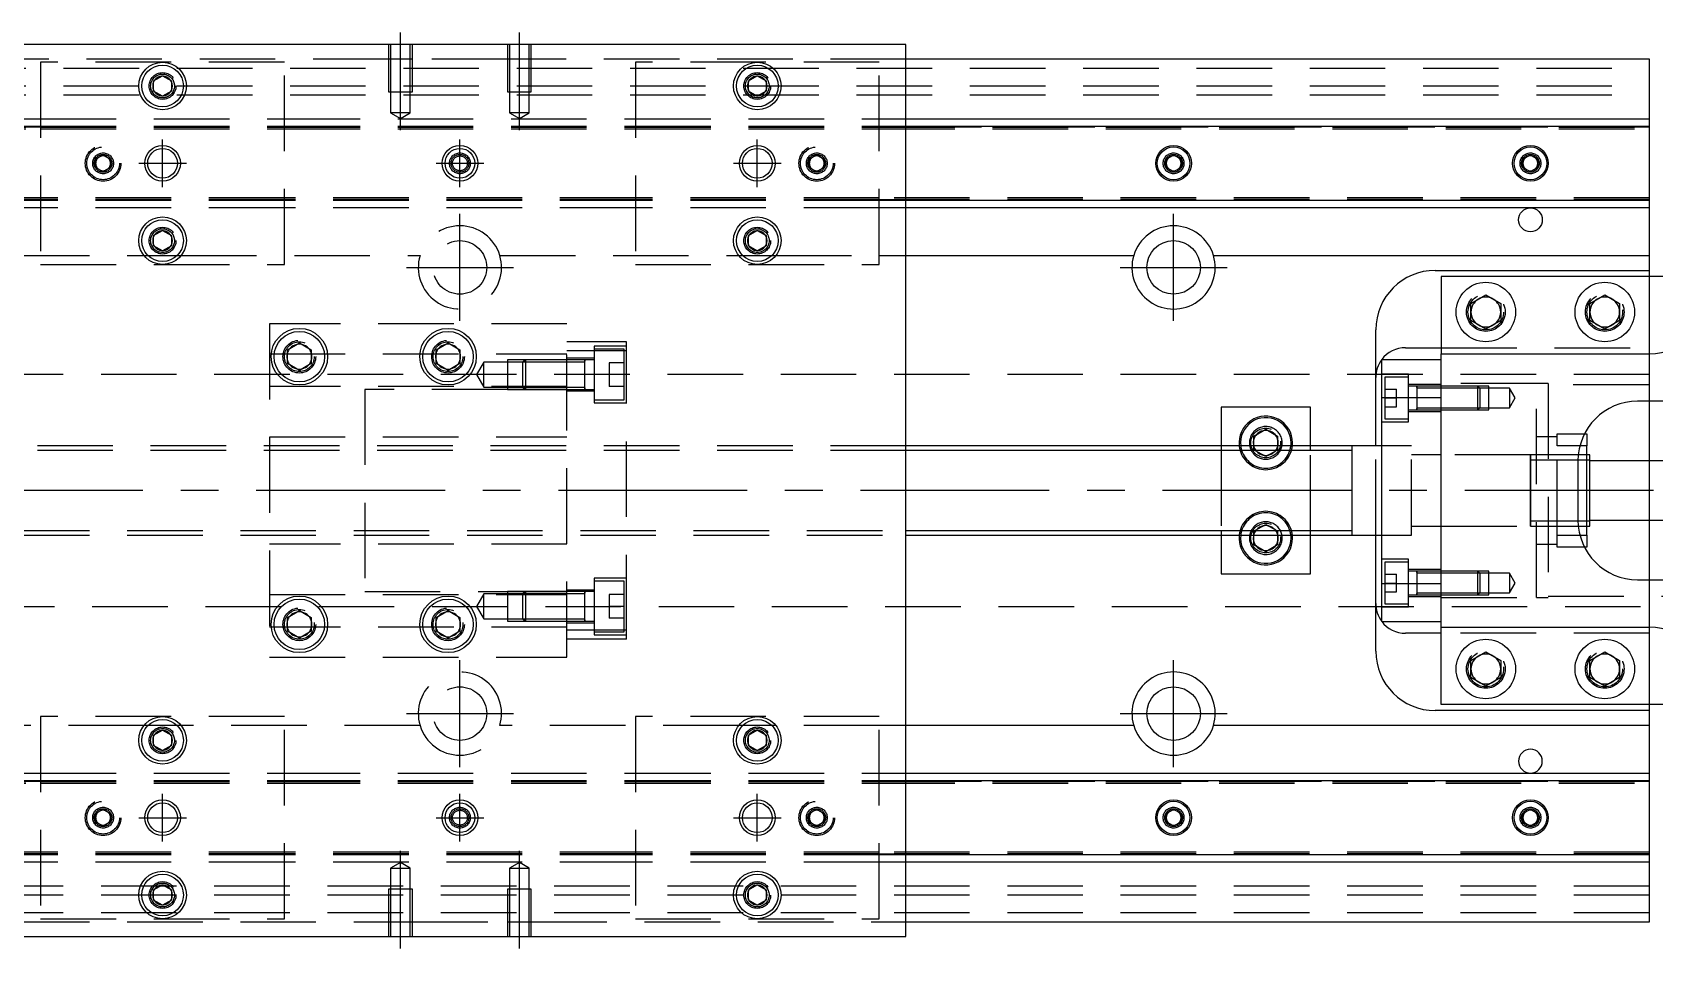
# Model space of a CAD drawing. Extents: x -10 to 608, y -265 to 77.
# Drawn here: x 128.1 to 400.9, y -77 to 77 of the extents above; entities that cross this region are included whole.
import ezdxf

# ---------------------------------------------------------------- set-up
doc = ezdxf.new("R2010")
doc.units = 0
doc.linetypes.add('CENTER', pattern=[50.8, 31.75, -6.35, 6.35, -6.35])
doc.linetypes.add('DASHED', pattern=[19.05, 12.7, -6.35])
doc.layers.get('0').update_dxf_attribs({"linetype": 'CONTINUOUS'})
doc.layers.add('CENTER', color=1, linetype='CENTER')

msp = doc.modelspace()

# ---------------------------------------------------------------- linework, layer by layer
at = {"color": 7, "linetype": 'CONTINUOUS'}
for p, q in [((275, 75), (125, 75)), ((275, -75), (275, 75)), ((400, 72.5), (275, 72.5)), ((400, 62.5), (400, 72.5)), ((148.5, 68.866026), (150, 69.73205)), ((148.5, 67.133974), (148.5, 68.866026)), ((150, 69.73205), (151.5, 68.866026)), ((151.5, 68.866026), (151.5, 67.133974)), ((248.5, 68.866026), (250, 69.73205)), ((248.5, 67.133974), (248.5, 68.866026)), ((250, 69.73205), (251.5, 68.866026)), ((251.5, 68.866026), (251.5, 67.133974)), ((150, 66.26795), (148.5, 67.133974)), ((151.5, 67.133974), (150, 66.26795)), ((250, 66.26795), (248.5, 67.133974)), ((251.5, 67.133974), (250, 66.26795)), ((275, 62.5), (400, 62.5)), ((275, 61.247728), (400, 61.247728)), ((400, 61.247728), (400, 62.5)), ((400, 48.752272), (400, 61.247728)), ((318.75, 55.721688), (320, 56.443376)), ((318.75, 54.278312), (318.75, 55.721688)), ((320, 56.443376), (321.25, 55.721688)), ((321.25, 55.721688), (321.25, 54.278312)), ((378.75, 55.721688), (380, 56.443376)), ((378.75, 54.278312), (378.75, 55.721688)), ((380, 56.443376), (381.25, 55.721688)), ((381.25, 55.721688), (381.25, 54.278312)), ((320, 53.556624), (318.75, 54.278312)), ((321.25, 54.278312), (320, 53.556624)), ((380, 53.556624), (378.75, 54.278312)), ((381.25, 54.278312), (380, 53.556624)), ((400, 48.752272), (275, 48.752272)), ((400, 47.5), (275, 47.5)), ((400, 47.5), (400, 48.752272)), ((400, 39.5), (400, 47.5)), ((148.5, 42.866026), (150, 43.73205)), ((150, 43.73205), (151.5, 42.866026)), ((248.5, 42.866026), (250, 43.73205)), ((250, 43.73205), (251.5, 42.866026)), ((148.5, 41.133974), (148.5, 42.866026)), ((150, 40.26795), (148.5, 41.133974)), ((151.5, 41.133974), (150, 40.26795)), ((151.5, 42.866026), (151.5, 41.133974)), ((248.5, 41.133974), (248.5, 42.866026)), ((250, 40.26795), (248.5, 41.133974)), ((251.5, 41.133974), (250, 40.26795)), ((251.5, 42.866026), (251.5, 41.133974)), ((275, 39.5), (313.291796, 39.5)), ((326.708204, 39.5), (400, 39.5)), ((400, 37), (400, 39.5)), ((364, 37), (400, 37)), ((365, 36), (365, 23)), ((410, 36), (365, 36)), ((400, 36), (400, 37)), ((370, 31.443376), (372.5, 32.886752)), ((372.5, 32.886752), (375, 31.443376)), ((390, 31.443376), (392.5, 32.886752)), ((392.5, 32.886752), (395, 31.443376)), ((370, 28.556624), (370, 31.443376)), ((375, 31.443376), (375, 28.556624)), ((390, 28.556624), (390, 31.443376)), ((395, 31.443376), (395, 28.556624)), ((372.5, 27.113248), (370, 28.556624)), ((375, 28.556624), (372.5, 27.113248)), ((392.5, 27.113248), (390, 28.556624)), ((395, 28.556624), (392.5, 27.113248)), ((171, 23.6547), (173, 24.809402)), ((173, 24.809402), (175, 23.6547)), ((196, 23.6547), (198, 24.809402)), ((198, 24.809402), (200, 23.6547)), ((354, 7.5), (354, 27)), ((171, 21.3453), (171, 23.6547)), ((175, 23.6547), (175, 21.3453)), ((196, 21.3453), (196, 23.6547)), ((200, 23.6547), (200, 21.3453)), ((355, 22), (365, 22)), ((355, 15.652476), (355, 22)), ((359, 24), (365, 24)), ((365, 15.652476), (365, 23)), ((365, 23), (400, 23)), ((173, 20.190598), (171, 21.3453)), ((175, 21.3453), (173, 20.190598)), ((198, 20.190598), (196, 21.3453)), ((200, 21.3453), (198, 20.190598)), ((218, 21.585572), (210.6, 21.585572)), ((210.6, 17.385572), (218, 17.385572)), ((343, 14), (328, 14)), ((328, 14), (328, 7.5)), ((343, 7.5), (343, 14)), ((355, 15.652476), (365, 15.652476)), ((355, -15.652476), (355, 15.652476)), ((365, -15.652476), (365, 15.652476)), ((365, -15.652476), (365, 15.652476)), ((423, 15), (398, 15)), ((400, 5), (400, 15)), ((333.5, 9.1547), (335.5, 10.309402)), ((333.5, 7.5), (333.5, 9.1547)), ((335.5, 10.309402), (337.5, 9.1547)), ((337.5, 9.1547), (337.5, 7.5)), ((389.069714, 9.5), (389.5, 9.5)), ((389.5, 9.5), (389.5, 7.5)), ((350, 7.5), (275, 7.5)), ((350, 7.5), (349.995, 7.5)), ((350, -7.500006), (350, 7.500006)), ((355, 7.5), (350, 7.5)), ((350.005, 7.5), (350, 7.5)), ((350, -6.951128), (350, 6.951128)), ((389.5, 7.5), (388.317542, 7.5)), ((389.5, -7.5), (389.5, 7.5)), ((390, 6), (389.5, 6)), ((390, -6), (390, 6)), ((388, 5), (388, -5)), ((389.5, 5.125), (388.000782, 5.125)), ((390, 5.125), (389.5, 5.125)), ((405, 5), (390, 5)), ((388.000782, -5.125), (389.5, -5.125)), ((389.5, -5.125), (390, -5.125)), ((390, -5), (405, -5)), ((400, -15), (400, -5)), ((275, -7.5), (350, -7.5)), ((328, -7.5), (328, -14)), ((333.5, -9.1547), (333.5, -7.5)), ((337.5, -7.5), (337.5, -9.1547)), ((343, -14), (343, -7.5)), ((349.995, -7.5), (350, -7.5)), ((350, -7.5), (355, -7.5)), ((350, -7.5), (350.005, -7.5)), ((354, -27), (354, -7.5)), ((388.317542, -7.5), (389.5, -7.5)), ((389.5, -6), (390, -6)), ((389.5, -7.5), (389.5, -9.5)), ((335.5, -10.309402), (333.5, -9.1547)), ((337.5, -9.1547), (335.5, -10.309402)), ((389.5, -9.5), (389.069714, -9.5)), ((328, -14), (343, -14)), ((355, -15.652476), (365, -15.652476)), ((355, -22), (355, -15.652476)), ((365, -23), (365, -15.652476)), ((398, -15), (423, -15)), ((218, -17.385572), (210.6, -17.385572)), ((171, -21.3453), (173, -20.190598)), ((171, -23.6547), (171, -21.3453)), ((173, -20.190598), (175, -21.3453)), ((175, -21.3453), (175, -23.6547)), ((196, -21.3453), (198, -20.190598)), ((196, -23.6547), (196, -21.3453)), ((198, -20.190598), (200, -21.3453)), ((200, -21.3453), (200, -23.6547)), ((210.6, -21.585572), (218, -21.585572)), ((173, -24.809402), (171, -23.6547)), ((175, -23.6547), (173, -24.809402)), ((198, -24.809402), (196, -23.6547)), ((200, -23.6547), (198, -24.809402)), ((355, -22), (365, -22)), ((365, -24), (359, -24)), ((365, -23), (400, -23)), ((365, -36), (365, -23)), ((370, -28.556624), (372.5, -27.113248)), ((372.5, -27.113248), (375, -28.556624)), ((390, -28.556624), (392.5, -27.113248)), ((392.5, -27.113248), (395, -28.556624)), ((370, -31.443376), (370, -28.556624)), ((375, -28.556624), (375, -31.443376)), ((390, -31.443376), (390, -28.556624)), ((395, -28.556624), (395, -31.443376)), ((372.5, -32.886752), (370, -31.443376)), ((375, -31.443376), (372.5, -32.886752)), ((392.5, -32.886752), (390, -31.443376)), ((395, -31.443376), (392.5, -32.886752)), ((400, -37), (364, -37)), ((410, -36), (365, -36)), ((400, -37), (400, -36)), ((400, -39.5), (400, -37)), ((148.5, -41.133974), (150, -40.26795)), ((150, -40.26795), (151.5, -41.133974)), ((248.5, -41.133974), (250, -40.26795)), ((250, -40.26795), (251.5, -41.133974)), ((313.291796, -39.5), (275, -39.5)), ((400, -39.5), (326.708204, -39.5)), ((400, -47.5), (400, -39.5)), ((148.5, -42.866026), (148.5, -41.133974)), ((150, -43.73205), (148.5, -42.866026)), ((151.5, -42.866026), (150, -43.73205)), ((151.5, -41.133974), (151.5, -42.866026)), ((248.5, -42.866026), (248.5, -41.133974)), ((250, -43.73205), (248.5, -42.866026)), ((251.5, -42.866026), (250, -43.73205)), ((251.5, -41.133974), (251.5, -42.866026)), ((275, -47.5), (400, -47.5)), ((275, -48.752272), (400, -48.752272)), ((400, -48.752272), (400, -47.5)), ((400, -61.247728), (400, -48.752272)), ((318.75, -54.278312), (320, -53.556624)), ((318.75, -55.721688), (318.75, -54.278312)), ((320, -53.556624), (321.25, -54.278312)), ((321.25, -54.278312), (321.25, -55.721688)), ((378.75, -54.278312), (380, -53.556624)), ((378.75, -55.721688), (378.75, -54.278312)), ((380, -53.556624), (381.25, -54.278312)), ((381.25, -54.278312), (381.25, -55.721688)), ((320, -56.443376), (318.75, -55.721688)), ((321.25, -55.721688), (320, -56.443376)), ((380, -56.443376), (378.75, -55.721688)), ((381.25, -55.721688), (380, -56.443376)), ((400, -61.247728), (275, -61.247728)), ((400, -62.5), (275, -62.5)), ((400, -62.5), (400, -61.247728)), ((400, -72.5), (400, -62.5)), ((148.5, -67.133974), (150, -66.26795)), ((148.5, -68.866026), (148.5, -67.133974)), ((150, -66.26795), (151.5, -67.133974)), ((151.5, -67.133974), (151.5, -68.866026)), ((248.5, -67.133974), (250, -66.26795)), ((248.5, -68.866026), (248.5, -67.133974)), ((250, -66.26795), (251.5, -67.133974)), ((251.5, -67.133974), (251.5, -68.866026)), ((150, -69.73205), (148.5, -68.866026)), ((151.5, -68.866026), (150, -69.73205)), ((250, -69.73205), (248.5, -68.866026)), ((251.5, -68.866026), (250, -69.73205)), ((275, -72.5), (400, -72.5)), ((125, -75), (275, -75))]:
    msp.add_line(p, q, dxfattribs=at)
at = {"color": 3, "linetype": 'DASHED'}
for p, q in [((188.000006, 75), (188.000006, 67)), ((188.35, 75), (188.35, 67)), ((191.65, 67), (191.65, 75)), ((191.999994, 67), (191.999994, 75)), ((208.000006, 75), (208.000006, 67)), ((208.35, 75), (208.35, 67)), ((211.65, 67), (211.65, 75)), ((211.999994, 67), (211.999994, 75)), ((0, 71), (400, 71)), ((188.000006, 72.5), (125, 72.5)), ((170.5, 72), (129.5, 72)), ((129.5, 72), (129.5, 38)), ((170.5, 38), (170.5, 72)), ((191.999994, 72.5), (188.000006, 72.5)), ((208.000006, 72.5), (191.999994, 72.5)), ((211.999994, 72.5), (208.000006, 72.5)), ((275, 72.5), (211.999994, 72.5)), ((270.5, 72), (229.5, 72)), ((229.5, 72), (229.5, 38)), ((270.5, 38), (270.5, 72)), ((151.973226, 68.326156), (152, 68)), ((248, 68), (248.023172, 68.30356)), ((0, 68), (400, 68)), ((0, 66.5), (400, 66.5)), ((188.000006, 67), (191.999994, 67)), ((188.35, 67), (188.35, 63.5)), ((191.65, 63.5), (191.65, 67)), ((208.000006, 67), (211.999994, 67)), ((208.35, 67), (208.35, 63.5)), ((211.65, 63.5), (211.65, 67)), ((191.65, 63.5), (188.35, 63.5)), ((188.35, 63.5), (190, 62.547372)), ((190, 62.547372), (191.65, 63.5)), ((211.65, 63.5), (208.35, 63.5)), ((208.35, 63.5), (210, 62.547372)), ((210, 62.547372), (211.65, 63.5)), ((0, 61.1), (129.5, 61.1)), ((0, 60.8), (129.5, 60.8)), ((125, 62.5), (129.5, 62.5)), ((125, 61.247728), (129.5, 61.247728)), ((125, 61.1147), (129.5, 61.1147)), ((129.5, 62.5), (170.5, 62.5)), ((129.5, 61.247728), (170.5, 61.247728)), ((129.5, 61.1147), (170.5, 61.1147)), ((129.5, 61.1), (170.5, 61.1)), ((129.5, 60.8), (170.5, 60.8)), ((170.5, 62.5), (229.5, 62.5)), ((170.5, 61.247728), (229.5, 61.247728)), ((170.5, 61.1147), (229.5, 61.1147)), ((170.5, 61.1), (229.5, 61.1)), ((170.5, 60.8), (229.5, 60.8)), ((229.5, 62.5), (270.5, 62.5)), ((229.5, 61.247728), (270.5, 61.247728)), ((229.5, 61.1147), (270.5, 61.1147)), ((229.5, 61.1), (270.5, 61.1)), ((229.5, 60.8), (270.5, 60.8)), ((270.5, 62.5), (275, 62.5)), ((270.5, 61.247728), (275, 61.247728)), ((270.5, 61.1147), (275, 61.1147)), ((270.5, 61.1), (400, 61.1)), ((270.5, 60.8), (400, 60.8)), ((275, 61.1147), (400, 61.1147)), ((138.5, 55), (138.52041, 55.24661)), ((138.75, 55.721688), (140, 56.443376)), ((138.75, 54.278312), (138.75, 55.721688)), ((140, 56.443376), (141.25, 55.721688)), ((141.25, 55.721688), (141.25, 54.278312)), ((258.5, 55), (258.52041, 55.24661)), ((258.75, 55.721688), (260, 56.443376)), ((258.75, 54.278312), (258.75, 55.721688)), ((260, 56.443376), (261.25, 55.721688)), ((261.25, 55.721688), (261.25, 54.278312)), ((318.5, 55), (318.52041, 55.24661)), ((381.477374, 55.25955), (381.5, 55)), ((140, 53.556624), (138.75, 54.278312)), ((141.25, 54.278312), (140, 53.556624)), ((260, 53.556624), (258.75, 54.278312)), ((261.25, 54.278312), (260, 53.556624)), ((129.5, 49.2), (0, 49.2)), ((170.5, 49.2), (129.5, 49.2)), ((229.5, 49.2), (170.5, 49.2)), ((270.5, 49.2), (229.5, 49.2)), ((400, 49.2), (270.5, 49.2)), ((129.5, 48.9), (0, 48.9)), ((129.5, 48.8853), (125, 48.8853)), ((129.5, 48.752272), (125, 48.752272)), ((129.5, 47.5), (125, 47.5)), ((170.5, 48.9), (129.5, 48.9)), ((170.5, 48.8853), (129.5, 48.8853)), ((170.5, 48.752272), (129.5, 48.752272)), ((170.5, 47.5), (129.5, 47.5)), ((229.5, 48.9), (170.5, 48.9)), ((229.5, 48.8853), (170.5, 48.8853)), ((229.5, 48.752272), (170.5, 48.752272)), ((229.5, 47.5), (170.5, 47.5)), ((270.5, 48.9), (229.5, 48.9)), ((270.5, 48.8853), (229.5, 48.8853)), ((270.5, 48.752272), (229.5, 48.752272)), ((270.5, 47.5), (229.5, 47.5)), ((400, 48.9), (270.5, 48.9)), ((275, 48.8853), (270.5, 48.8853)), ((275, 48.752272), (270.5, 48.752272)), ((275, 47.5), (270.5, 47.5)), ((400, 48.8853), (275, 48.8853)), ((151.973226, 42.326156), (152, 42)), ((251.973226, 42.326156), (252, 42)), ((125, 39.5), (146.877502, 39.5)), ((146.877502, 39.5), (147.55051, 39.5)), ((147.55051, 39.5), (152.44949, 39.5)), ((152.44949, 39.5), (153.122498, 39.5)), ((153.122498, 39.5), (193.291796, 39.5)), ((206.708204, 39.5), (246.877502, 39.5)), ((246.877502, 39.5), (247.55051, 39.5)), ((247.55051, 39.5), (252.44949, 39.5)), ((252.44949, 39.5), (253.122498, 39.5)), ((253.122498, 39.5), (270.5, 39.5)), ((270.5, 39.5), (275, 39.5)), ((129.5, 38), (170.5, 38)), ((229.5, 38), (270.5, 38)), ((400, 24), (400, 36)), ((369.5, 30), (369.520026, 30.346056)), ((395.477798, 30.364306), (395.5, 30)), ((168, 28), (168, -28)), ((218, 28), (168, 28)), ((218, -28), (218, 28)), ((228, 25), (218, 25)), ((228, 23.49468), (228, 25)), ((168, 23), (218, 23)), ((170.5, 22.5), (170.512884, 22.753488)), ((195.5, 22.5), (195.52689, 22.865682)), ((208, 21.985566), (208, 16.985576)), ((211, 21.985566), (208, 21.985566)), ((211, 21.985572), (210.6, 21.585572)), ((211, 21.985572), (211, 16.985572)), ((218, 21.985566), (211, 21.985566)), ((228, 23.49468), (218, 23.49468)), ((222.6, 22.235572), (218, 22.235572)), ((221.005, 21.985572), (218, 21.98557)), ((222.6, 21.985572), (220.995, 21.985572)), ((221, 16.985566), (221, 21.985576)), ((221, 21.585572), (221, 21.985576)), ((221, 21.728174), (221, 21.985572)), ((221, 21.985572), (221, 21.728122)), ((222.6, 24.235572), (222.6, 14.735572)), ((228, 24.235572), (222.6, 24.235572)), ((227.6, 23.735572), (222.6, 23.735572)), ((227.6, 15.235572), (227.6, 23.735572)), ((228, -23.49468), (228, 23.49468)), ((365, 24), (400, 24)), ((365, 15.652476), (365, 22)), ((400, 23), (400, 24)), ((400, 15), (400, 23)), ((400, 19.5), (61.969694, 19.5)), ((204, 21.585572), (202.787564, 19.485572)), ((202.787564, 19.485572), (204, 17.385572)), ((204, 17.385572), (204, 21.585572)), ((208, 21.585572), (204, 21.585572)), ((210.6, 21.585572), (208, 21.585572)), ((210.6, 17.385572), (210.6, 21.585572)), ((218, 21.585572), (210.6, 21.585572)), ((221, 21.585572), (218, 21.585572)), ((221, 17.24302), (221, 21.728174)), ((221, 17.385572), (221, 21.585572)), ((225.1, 21.485572), (225.1, 19.485572)), ((227.6, 21.485572), (225.1, 21.485572)), ((227.6, 19.485572), (225.1, 19.485572)), ((225.1, 19.485572), (225.1, 17.485572)), ((359.5, 19.55635), (355, 19.55635)), ((359.5, 11.55635), (359.5, 19.55635)), ((218, 17.5), (168, 17.5)), ((184, 17), (184, -17)), ((208, 17), (184, 17)), ((204, 17.385572), (208, 17.385572)), ((208, 17.385572), (210.6, 17.385572)), ((218, 17), (208, 17)), ((208, 16.985576), (211, 16.985576)), ((210.6, 17.385572), (211, 16.985572)), ((210.6, 17.385572), (218, 17.385572)), ((211, 16.985576), (218, 16.985576)), ((218, 17.385572), (221, 17.385572)), ((218, 16.985574), (221.005, 16.985572)), ((218, 16.735572), (222.6, 16.735572)), ((220.995, 16.985572), (222.6, 16.985572)), ((221, 16.985566), (221, 17.385572)), ((221, 17.243038), (221, 16.985572)), ((221, 16.985572), (221, 17.24302)), ((227.6, 17.485572), (225.1, 17.485572)), ((355.5, 19.05635), (355.5, 12.05635)), ((359.5, 19.05635), (355.5, 19.05635)), ((355.5, 17.05635), (357.5, 17.05635)), ((357.5, 15.55635), (357.5, 17.05635)), ((365, 17.80635), (359.5, 17.80635)), ((360.9, 17.55635), (359.5, 17.55635)), ((360.9, 17.55635), (360.895, 17.55635)), ((360.9, 17.556354), (360.9, 13.556344)), ((360.9, 17.556354), (360.9, 13.556344)), ((360.9, 17.55635), (360.9, 17.339888)), ((360.9, 17.33964), (360.9, 17.55635)), ((360.905, 17.55635), (360.9, 17.55635)), ((365, 17.55635), (360.9, 17.55635)), ((360.9, 17.339888), (360.9, 13.77281)), ((365, 17.20635), (360.9, 17.20635)), ((381, 18), (365, 18)), ((371.15, 17.55635), (365, 17.55635)), ((371.150006, 17.556344), (365, 17.556344)), ((371.5, 17.20635), (365, 17.20635)), ((371.15, 13.55635), (371.15, 17.55635)), ((371.5, 17.20635), (371.15, 17.55635)), ((373, 17.556344), (371.150006, 17.556344)), ((371.5, 17.20635), (371.5, 13.90635)), ((373, 17.20635), (371.5, 17.20635)), ((373, 13.556354), (373, 17.556344)), ((376.5, 17.20635), (373, 17.20635)), ((376.5, 17.20635), (376.5, 13.90635)), ((377.452628, 15.55635), (376.5, 17.20635)), ((381, -18), (381, 18)), ((383, 18), (381, 18)), ((383, 18), (383, -18)), ((438, 17.75), (383, 17.75)), ((222.6, 15.235572), (227.6, 15.235572)), ((222.6, 14.735572), (228, 14.735572)), ((355.5, 15.55635), (357.5, 15.55635)), ((355.5, 14.05635), (357.5, 14.05635)), ((357.5, 14.05635), (357.5, 15.55635)), ((360.9, 13.90635), (365, 13.90635)), ((360.9, 13.55635), (360.9, 13.773016)), ((360.9, 13.77281), (360.9, 13.55635)), ((365, 13.90635), (371.5, 13.90635)), ((371.15, 13.55635), (371.5, 13.90635)), ((371.5, 13.90635), (373, 13.90635)), ((373, 13.90635), (376.5, 13.90635)), ((376.5, 13.90635), (377.452628, 15.55635)), ((355, 11.55635), (359.5, 11.55635)), ((355.5, 12.05635), (359.5, 12.05635)), ((359.5, 13.55635), (360.9, 13.55635)), ((359.5, 13.30635), (365, 13.30635)), ((360.895, 13.55635), (360.9, 13.55635)), ((360.9, 13.55635), (360.905, 13.55635)), ((360.9, 13.55635), (365, 13.55635)), ((365, 13.556354), (371.150006, 13.556354)), ((365, 13.55635), (371.15, 13.55635)), ((371.150006, 13.556354), (373, 13.556354)), ((168, 9), (218, 9)), ((337.983582, 8.286038), (338, 8)), ((384.5, 9), (381, 9)), ((384.5, 9.5), (389.069714, 9.5)), ((384.5, 7.5), (384.5, 9.5)), ((275, 7.5), (125, 7.5)), ((275, 6.75), (125, 6.75)), ((328, 7.5), (328, 6.75)), ((328, 6.75), (328, -6.75)), ((333.5, 6.8453), (333.5, 7.5)), ((333.665064, 6.75), (333.5, 6.8453)), ((335.5, 5.690598), (333.665064, 6.75)), ((337.334936, 6.75), (335.5, 5.690598)), ((337.5, 6.8453), (337.334936, 6.75)), ((337.5, 7.5), (337.5, 6.8453)), ((343, 6.75), (343, 7.5)), ((343, -6.75), (343, 6.75)), ((354, -7.5), (354, 7.5)), ((360, 7.5), (355, 7.5)), ((360, -7.5), (360, 7.5)), ((365, 6), (360, 6)), ((380.005, 6), (365, 6)), ((388.050126, 6), (379.995, 6)), ((380, -6.000006), (380, 6.000006)), ((380, 5.325034), (380, 6)), ((380, 6), (380, -5.999164)), ((388.317542, 7.5), (384.5, 7.5)), ((384.5, -7.5), (384.5, 7.5)), ((389.5, 6), (388.050126, 6)), ((388.000782, 5.125), (380, 5.125)), ((400, -5), (400, 5)), ((380, -5.125), (388.000782, -5.125)), ((380, -6), (380, -5.325218)), ((125, -6.75), (275, -6.75)), ((125, -7.5), (275, -7.5)), ((328, -6.75), (328, -7.5)), ((333.5, -6.8453), (333.665064, -6.75)), ((333.5, -7.5), (333.5, -6.8453)), ((333.665064, -6.75), (335.5, -5.690598)), ((335.5, -5.690598), (337.334936, -6.75)), ((337.334936, -6.75), (337.5, -6.8453)), ((337.5, -6.8453), (337.5, -7.5)), ((337.983582, -7.713962), (338, -8)), ((343, -7.5), (343, -6.75)), ((355, -7.5), (360, -7.5)), ((360, -6), (365, -6)), ((365, -6), (380.005, -6)), ((379.995, -6), (388.050126, -6)), ((380, -5.999164), (380, -6)), ((384.5, -7.5), (388.317542, -7.5)), ((384.5, -9.5), (384.5, -7.5)), ((388.050126, -6), (389.5, -6)), ((218, -9), (168, -9)), ((381, -9), (384.5, -9)), ((389.069714, -9.5), (384.5, -9.5)), ((359.5, -11.55635), (355, -11.55635)), ((355.5, -12.05635), (355.5, -19.05635)), ((359.5, -12.05635), (355.5, -12.05635)), ((359.5, -19.55635), (359.5, -11.55635)), ((365, -13.30635), (359.5, -13.30635)), ((360.9, -13.55635), (359.5, -13.55635)), ((360.9, -13.55635), (360.895, -13.55635)), ((360.9, -13.556344), (360.9, -17.556354)), ((360.9, -13.556344), (360.9, -17.556354)), ((360.9, -13.556344), (360.9, -17.556354)), ((360.9, -13.55635), (360.9, -13.77281)), ((360.9, -13.773058), (360.9, -13.55635)), ((360.905, -13.55635), (360.9, -13.55635)), ((365, -13.55635), (360.9, -13.55635)), ((371.15, -13.55635), (365, -13.55635)), ((371.15, -13.556352), (365, -13.556354)), ((371.15, -17.55635), (371.15, -13.55635)), ((371.5, -13.90635), (371.15, -13.55635)), ((373, -13.556354), (371.15, -13.556352)), ((373, -17.556344), (373, -13.556354)), ((222.6, -14.735572), (222.6, -24.235572)), ((228, -14.735572), (222.6, -14.735572)), ((227.6, -15.235572), (222.6, -15.235572)), ((227.6, -23.735572), (227.6, -15.235572)), ((355.5, -14.05635), (357.5, -14.05635)), ((355.5, -15.55635), (357.5, -15.55635)), ((357.5, -15.55635), (357.5, -14.05635)), ((357.5, -17.05635), (357.5, -15.55635)), ((360.9, -13.77281), (360.9, -17.339888)), ((365, -13.90635), (360.9, -13.90635)), ((371.5, -13.90635), (365, -13.90635)), ((365, -22), (365, -15.652476)), ((371.5, -13.90635), (371.5, -17.20635)), ((373, -13.90635), (371.5, -13.90635)), ((376.5, -13.90635), (373, -13.90635)), ((376.5, -13.90635), (376.5, -17.20635)), ((377.452628, -15.55635), (376.5, -13.90635)), ((376.5, -17.20635), (377.452628, -15.55635)), ((400, -23), (400, -15)), ((168, -17.5), (218, -17.5)), ((184, -17), (208, -17)), ((204, -17.385572), (202.787564, -19.485572)), ((204, -21.585572), (204, -17.385572)), ((208, -17.385572), (204, -17.385572)), ((208, -16.985576), (208, -21.985566)), ((211, -16.985576), (208, -16.985576)), ((208, -17), (218, -17)), ((210.6, -17.385572), (208, -17.385572)), ((211, -16.985572), (210.6, -17.385572)), ((210.6, -21.585572), (210.6, -17.385572)), ((218, -17.385572), (210.6, -17.385572)), ((211, -16.985572), (211, -21.985572)), ((218, -16.985576), (211, -16.985576)), ((222.6, -16.735572), (218, -16.735572)), ((221.005, -16.985572), (218, -16.985574)), ((221, -17.385572), (218, -17.385572)), ((222.6, -16.985572), (220.995, -16.985572)), ((221, -21.985576), (221, -16.985566)), ((221, -21.985576), (221, -16.985566)), ((221, -17.385572), (221, -16.985566)), ((221, -17.24297), (221, -16.985572)), ((221, -16.985572), (221, -17.24302)), ((221, -21.728122), (221, -17.24297)), ((221, -21.585572), (221, -17.385572)), ((225.1, -17.485572), (225.1, -19.485572)), ((227.6, -17.485572), (225.1, -17.485572)), ((355.5, -17.05635), (357.5, -17.05635)), ((355.5, -19.05635), (359.5, -19.05635)), ((359.5, -17.55635), (360.9, -17.55635)), ((359.5, -17.80635), (365, -17.80635)), ((360.895, -17.55635), (360.9, -17.55635)), ((360.9, -17.20635), (365, -17.20635)), ((360.9, -17.55635), (360.9, -17.339682)), ((360.9, -17.339888), (360.9, -17.55635)), ((360.9, -17.55635), (360.905, -17.55635)), ((360.9, -17.55635), (365, -17.55635)), ((365, -17.20635), (371.5, -17.20635)), ((365, -17.556344), (371.15, -17.556346)), ((365, -17.55635), (371.15, -17.55635)), ((365, -18), (381, -18)), ((371.15, -17.55635), (371.5, -17.20635)), ((371.15, -17.556346), (373, -17.556344)), ((371.5, -17.20635), (373, -17.20635)), ((373, -17.20635), (376.5, -17.20635)), ((381, -18), (383, -18)), ((383, -17.75), (438, -17.75)), ((61.969694, -19.5), (400, -19.5)), ((202.787564, -19.485572), (204, -21.585572)), ((204, -21.585572), (208, -21.585572)), ((208, -21.585572), (210.6, -21.585572)), ((210.6, -21.585572), (211, -21.985572)), ((210.6, -21.585572), (218, -21.585572)), ((218, -21.585572), (221, -21.585572)), ((221, -21.985576), (221, -21.585572)), ((221, -21.728104), (221, -21.985572)), ((221, -21.985572), (221, -21.728122)), ((227.6, -19.485572), (225.1, -19.485572)), ((225.1, -19.485572), (225.1, -21.485572)), ((227.6, -21.485572), (225.1, -21.485572)), ((355, -19.55635), (359.5, -19.55635)), ((218, -23), (168, -23)), ((175.483582, -22.213962), (175.5, -22.5)), ((200.483582, -22.213962), (200.5, -22.5)), ((208, -21.985566), (211, -21.985566)), ((211, -21.985566), (218, -21.985566)), ((218, -21.98557), (221.005, -21.985572)), ((218, -22.235572), (222.6, -22.235572)), ((228, -23.49468), (218, -23.49468)), ((220.995, -21.985572), (222.6, -21.985572)), ((222.6, -23.735572), (227.6, -23.735572)), ((222.6, -24.235572), (228, -24.235572)), ((228, -25), (228, -23.49468)), ((400, -24), (365, -24)), ((400, -24), (400, -23)), ((400, -36), (400, -24)), ((228, -25), (218, -25)), ((168, -28), (218, -28)), ((375.477798, -29.635694), (375.5, -30)), ((389.5, -30), (389.520026, -29.653944)), ((129.5, -38), (129.5, -72)), ((170.5, -38), (129.5, -38)), ((170.5, -72), (170.5, -38)), ((229.5, -38), (229.5, -72)), ((270.5, -38), (229.5, -38)), ((270.5, -72), (270.5, -38)), ((146.877502, -39.5), (125, -39.5)), ((147.55051, -39.5), (146.877502, -39.5)), ((152.44949, -39.5), (147.55051, -39.5)), ((153.122498, -39.5), (152.44949, -39.5)), ((193.291796, -39.5), (153.122498, -39.5)), ((246.877502, -39.5), (206.708204, -39.5)), ((247.55051, -39.5), (246.877502, -39.5)), ((252.44949, -39.5), (247.55051, -39.5)), ((253.122498, -39.5), (252.44949, -39.5)), ((270.5, -39.5), (253.122498, -39.5)), ((275, -39.5), (270.5, -39.5)), ((151.973226, -41.673844), (152, -42)), ((248, -42), (248.030168, -41.653934)), ((0, -48.9), (129.5, -48.9)), ((125, -47.5), (129.5, -47.5)), ((125, -48.752272), (129.5, -48.752272)), ((125, -48.8853), (129.5, -48.8853)), ((129.5, -47.5), (170.5, -47.5)), ((129.5, -48.752272), (170.5, -48.752272)), ((129.5, -48.8853), (170.5, -48.8853)), ((129.5, -48.9), (170.5, -48.9)), ((170.5, -47.5), (229.5, -47.5)), ((170.5, -48.752272), (229.5, -48.752272)), ((170.5, -48.8853), (229.5, -48.8853)), ((170.5, -48.9), (229.5, -48.9)), ((229.5, -47.5), (270.5, -47.5)), ((229.5, -48.752272), (270.5, -48.752272)), ((229.5, -48.8853), (270.5, -48.8853)), ((229.5, -48.9), (270.5, -48.9)), ((270.5, -47.5), (275, -47.5)), ((270.5, -48.752272), (275, -48.752272)), ((270.5, -48.8853), (275, -48.8853)), ((270.5, -48.9), (400, -48.9)), ((275, -48.8853), (400, -48.8853)), ((0, -49.2), (129.5, -49.2)), ((129.5, -49.2), (170.5, -49.2)), ((170.5, -49.2), (229.5, -49.2)), ((229.5, -49.2), (270.5, -49.2)), ((270.5, -49.2), (400, -49.2)), ((138.75, -54.278312), (140, -53.556624)), ((138.75, -55.721688), (138.75, -54.278312)), ((140, -53.556624), (141.25, -54.278312)), ((141.25, -54.278312), (141.25, -55.721688)), ((258.75, -54.278312), (260, -53.556624)), ((258.75, -55.721688), (258.75, -54.278312)), ((260, -53.556624), (261.25, -54.278312)), ((261.25, -54.278312), (261.25, -55.721688)), ((138.5, -55), (138.52041, -54.75339)), ((140, -56.443376), (138.75, -55.721688)), ((141.25, -55.721688), (140, -56.443376)), ((260, -56.443376), (258.75, -55.721688)), ((261.25, -55.721688), (260, -56.443376)), ((261.477374, -54.74045), (261.5, -55)), ((321.477374, -54.74045), (321.5, -55)), ((381.477374, -54.74045), (381.5, -55)), ((129.5, -60.8), (0, -60.8)), ((129.5, -61.1), (0, -61.1)), ((129.5, -61.1147), (125, -61.1147)), ((129.5, -61.247728), (125, -61.247728)), ((129.5, -62.5), (125, -62.5)), ((170.5, -60.8), (129.5, -60.8)), ((170.5, -61.1), (129.5, -61.1)), ((170.5, -61.1147), (129.5, -61.1147)), ((170.5, -61.247728), (129.5, -61.247728)), ((170.5, -62.5), (129.5, -62.5)), ((229.5, -60.8), (170.5, -60.8)), ((229.5, -61.1), (170.5, -61.1)), ((229.5, -61.1147), (170.5, -61.1147)), ((229.5, -61.247728), (170.5, -61.247728)), ((229.5, -62.5), (170.5, -62.5)), ((190, -62.547372), (188.35, -63.5)), ((191.65, -63.5), (190, -62.547372)), ((210, -62.547372), (208.35, -63.5)), ((211.65, -63.5), (210, -62.547372)), ((270.5, -60.8), (229.5, -60.8)), ((270.5, -61.1), (229.5, -61.1)), ((270.5, -61.1147), (229.5, -61.1147)), ((270.5, -61.247728), (229.5, -61.247728)), ((270.5, -62.5), (229.5, -62.5)), ((400, -60.8), (270.5, -60.8)), ((400, -61.1), (270.5, -61.1)), ((275, -61.1147), (270.5, -61.1147)), ((275, -61.247728), (270.5, -61.247728)), ((275, -62.5), (270.5, -62.5)), ((400, -61.1147), (275, -61.1147)), ((188.35, -63.5), (190, -63.5)), ((188.35, -63.5), (188.35, -67)), ((190, -63.5), (191.65, -63.5)), ((191.65, -67), (191.65, -63.5)), ((208.35, -63.5), (210, -63.5)), ((208.35, -63.5), (208.35, -67)), ((210, -63.5), (211.65, -63.5)), ((211.65, -67), (211.65, -63.5)), ((400, -66.5), (0, -66.5)), ((400, -68), (0, -68)), ((148, -68), (148.023172, -67.69644)), ((191.999994, -67), (188.000006, -67)), ((188.000006, -67), (188.000006, -75)), ((188.35, -67), (188.35, -75)), ((191.65, -75), (191.65, -67)), ((191.999994, -75), (191.999994, -67)), ((211.999994, -67), (208.000006, -67)), ((208.000006, -67), (208.000006, -75)), ((208.35, -67), (208.35, -75)), ((211.65, -75), (211.65, -67)), ((211.999994, -75), (211.999994, -67)), ((248, -68), (248.023172, -67.69644)), ((400, -71), (0, -71)), ((125, -72.5), (188.000006, -72.5)), ((129.5, -72), (170.5, -72)), ((188.000006, -72.5), (191.999994, -72.5)), ((191.999994, -72.5), (208.000006, -72.5)), ((208.000006, -72.5), (211.999994, -72.5)), ((211.999994, -72.5), (275, -72.5)), ((229.5, -72), (270.5, -72))]:
    msp.add_line(p, q, dxfattribs=at)
at = {"color": 3, "linetype": 'CONTINUOUS'}
for p, q in [((350, 6.75), (275, 6.75)), ((275, -6.75), (350, -6.75))]:
    msp.add_line(p, q, dxfattribs=at)
at = {"color": 7, "linetype": 'CONTINUOUS'}
for centre, radius in [((150, 68), 4), ((150, 68), 3.5), ((250, 68), 4), ((250, 68), 3.5), ((150, 55), 2.5), ((200, 55), 3), ((200, 55), 2.5), ((250, 55), 2.5), ((320, 55), 3), ((320, 55), 2.75), ((380, 55), 3), ((380, 55), 2.75), ((380, 45.5), 2), ((150, 42), 4), ((150, 42), 3.5), ((250, 42), 4), ((250, 42), 3.5), ((320, 37.5), 4.5), ((372.5, 30), 5), ((392.5, 30), 5), ((173, 22.5), 4.75), ((173, 22.5), 4.25), ((198, 22.5), 4.75), ((198, 22.5), 4.25), ((173, -22.5), 4.75), ((173, -22.5), 4.25), ((198, -22.5), 4.75), ((198, -22.5), 4.25), ((372.5, -30), 5), ((392.5, -30), 5), ((320, -37.5), 4.5), ((150, -42), 4), ((250, -42), 4), ((150, -42), 3.5), ((250, -42), 3.5), ((150, -55), 2.5), ((200, -55), 3), ((200, -55), 2.5), ((250, -55), 2.5), ((320, -55), 3), ((320, -55), 2.75), ((380, -55), 3), ((380, -55), 2.75), ((150, -68), 4), ((150, -68), 3.5), ((250, -68), 4), ((250, -68), 3.5)]:
    msp.add_circle(centre, radius, dxfattribs=at)
at = {"color": 3, "linetype": 'DASHED'}
for centre, radius in [((150, 68), 2.25), ((150, 68), 2), ((250, 68), 2.25), ((250, 68), 2), ((140, 55), 3), ((140, 55), 2.75), ((260, 55), 3), ((260, 55), 2.75), ((140, 55), 1.75), ((140, 55), 1.5), ((200, 55), 1.75), ((200, 55), 1.5), ((200, 55), 1.25), ((260, 55), 1.75), ((260, 55), 1.5), ((320, 55), 1.75), ((320, 55), 1.5), ((380, 55), 1.75), ((380, 55), 1.5), ((150, 42), 2.25), ((150, 42), 2), ((250, 42), 2.25), ((250, 42), 2), ((200, 37.5), 4.5), ((372.5, 30), 3.25), ((372.5, 30), 3), ((392.5, 30), 3.25), ((392.5, 30), 3), ((173, 22.5), 2.75), ((173, 22.5), 2.5), ((198, 22.5), 2.75), ((198, 22.5), 2.5), ((335.5, 8), 2.5), ((335.5, -8), 2.5), ((173, -22.5), 2.75), ((173, -22.5), 2.5), ((198, -22.5), 2.75), ((198, -22.5), 2.5), ((372.5, -30), 3.25), ((372.5, -30), 3), ((392.5, -30), 3.25), ((392.5, -30), 3), ((200, -37.5), 4.5), ((150, -42), 2.25), ((150, -42), 2), ((250, -42), 2.25), ((250, -42), 2), ((140, -55), 3), ((140, -55), 2.75), ((140, -55), 1.75), ((140, -55), 1.5), ((200, -55), 1.75), ((200, -55), 1.5), ((200, -55), 1.25), ((260, -55), 3), ((260, -55), 2.75), ((260, -55), 1.75), ((260, -55), 1.5), ((320, -55), 1.75), ((320, -55), 1.5), ((380, -55), 1.75), ((380, -55), 1.5), ((150, -68), 2.25), ((150, -68), 2), ((250, -68), 2.25), ((250, -68), 2)]:
    msp.add_circle(centre, radius, dxfattribs=at)
at = {"color": 3, "linetype": 'CONTINUOUS'}
for centre in [(150, 55), (250, 55), (150, -55), (250, -55)]:
    msp.add_circle(centre, 3, dxfattribs=at)
at = {"color": 7, "linetype": 'CONTINUOUS'}
for centre, radius, start, end in [((150, 68), 1.65, 155.380023, 180), ((150, 68), 1.65, 144.619977, 155.380023), ((150, 68), 1.65, 95.380023, 144.619977), ((150, 68), 1.65, 84.619977, 95.380023), ((150, 68), 1.65, 35.380023, 84.619977), ((150, 68), 1.65, 24.619977, 35.380023), ((150, 68), 1.65, 335.380023, 24.619977), ((250, 68), 1.65, 155.380023, 180), ((250, 68), 1.65, 144.619977, 155.380023), ((250, 68), 1.65, 95.380023, 144.619977), ((250, 68), 1.65, 84.619977, 95.380023), ((250, 68), 1.65, 35.380023, 84.619977), ((250, 68), 1.65, 24.619977, 35.380023), ((250, 68), 1.65, 335.380023, 24.619977), ((150, 68), 1.65, 180, 204.619977), ((150, 68), 1.65, 204.619977, 215.380023), ((150, 68), 1.65, 215.380023, 264.619977), ((150, 68), 1.65, 264.619977, 275.380023), ((150, 68), 1.65, 275.380023, 324.619977), ((150, 68), 1.65, 324.619977, 335.380023), ((250, 68), 1.65, 180, 204.619977), ((250, 68), 1.65, 204.619977, 215.380023), ((250, 68), 1.65, 215.380023, 264.619977), ((250, 68), 1.65, 264.619977, 275.380023), ((250, 68), 1.65, 275.380023, 324.619977), ((250, 68), 1.65, 324.619977, 335.380023), ((320, 55), 1.25, 120, 180), ((320, 55), 1.25, 180, 240), ((320, 55), 1.25, 60, 120), ((320, 55), 1.25, 0, 60), ((320, 55), 1.25, 300, 0), ((380, 55), 1.25, 120, 180), ((380, 55), 1.25, 180, 240), ((380, 55), 1.25, 60, 120), ((380, 55), 1.25, 0, 60), ((380, 55), 1.25, 300, 0), ((320, 55), 1.25, 240, 300), ((380, 55), 1.25, 240, 300), ((150, 42), 1.65, 95.380023, 144.619977), ((150, 42), 1.65, 84.619977, 95.380023), ((150, 42), 1.65, 35.380023, 84.619977), ((250, 42), 1.65, 95.380023, 144.619977), ((250, 42), 1.65, 84.619977, 95.380023), ((250, 42), 1.65, 35.380023, 84.619977), ((320, 37.5), 7, 16.60155, 163.39845), ((150, 42), 1.65, 155.380023, 180), ((150, 42), 1.65, 180, 204.619977), ((150, 42), 1.65, 144.619977, 155.380023), ((150, 42), 1.65, 204.619977, 215.380023), ((150, 42), 1.65, 215.380023, 264.619977), ((150, 42), 1.65, 275.380023, 324.619977), ((150, 42), 1.65, 24.619977, 35.380023), ((150, 42), 1.65, 324.619977, 335.380023), ((150, 42), 1.65, 335.380023, 24.619977), ((250, 42), 1.65, 155.380023, 180), ((250, 42), 1.65, 180, 204.619977), ((250, 42), 1.65, 144.619977, 155.380023), ((250, 42), 1.65, 204.619977, 215.380023), ((250, 42), 1.65, 215.380023, 264.619977), ((250, 42), 1.65, 275.380023, 324.619977), ((250, 42), 1.65, 24.619977, 35.380023), ((250, 42), 1.65, 324.619977, 335.380023), ((250, 42), 1.65, 335.380023, 24.619977), ((150, 42), 1.65, 264.619977, 275.380023), ((250, 42), 1.65, 264.619977, 275.380023), ((320, 37.5), 7, 163.39845, 16.60155), ((364, 27), 10, 90, 180), ((400, 33), 10, 270, 0), ((372.5, 30), 2.5, 120, 180), ((372.5, 30), 2.5, 60, 120), ((372.5, 30), 2.5, 0, 60), ((392.5, 30), 2.5, 120, 180), ((392.5, 30), 2.5, 60, 120), ((392.5, 30), 2.5, 0, 60), ((372.5, 30), 2.5, 180, 240), ((372.5, 30), 2.5, 240, 300), ((372.5, 30), 2.5, 300, 0), ((392.5, 30), 2.5, 180, 240), ((392.5, 30), 2.5, 240, 300), ((392.5, 30), 2.5, 300, 0), ((173, 22.5), 2.1, 102.24721, 137.75279), ((173, 22.5), 2.1, 77.75279, 102.24721), ((173, 22.5), 2.1, 42.24721, 77.75279), ((198, 22.5), 2.1, 102.24721, 137.75279), ((198, 22.5), 2.1, 77.75279, 102.24721), ((198, 22.5), 2.1, 42.24721, 77.75279), ((173, 22.5), 2.1, 162.24721, 180), ((173, 22.5), 2.1, 180, 197.75279), ((173, 22.5), 2.1, 137.75279, 162.24721), ((173, 22.5), 2.1, 197.75279, 222.24721), ((173, 22.5), 2.1, 17.75279, 42.24721), ((173, 22.5), 2.1, 317.75279, 342.24721), ((173, 22.5), 2.1, 342.24721, 17.75279), ((198, 22.5), 2.1, 162.24721, 180), ((198, 22.5), 2.1, 180, 197.75279), ((198, 22.5), 2.1, 137.75279, 162.24721), ((198, 22.5), 2.1, 197.75279, 222.24721), ((198, 22.5), 2.1, 17.75279, 42.24721), ((198, 22.5), 2.1, 317.75279, 342.24721), ((198, 22.5), 2.1, 342.24721, 17.75279), ((359, 19), 5, 143.130102, 180), ((359, 19), 5, 90, 143.130102), ((173, 22.5), 2.1, 222.24721, 257.75279), ((173, 22.5), 2.1, 257.75279, 282.24721), ((173, 22.5), 2.1, 282.24721, 317.75279), ((198, 22.5), 2.1, 222.24721, 257.75279), ((198, 22.5), 2.1, 257.75279, 282.24721), ((198, 22.5), 2.1, 282.24721, 317.75279), ((398, 5), 10, 90, 180), ((335.5, 8), 4.5, 0, 186.37937), ((335.5, 8), 4.25, 0, 186.756327), ((335.5, 8), 2.1, 162.24721, 180), ((335.5, 8), 2.1, 137.75279, 162.24721), ((335.5, 8), 2.1, 102.24721, 137.75279), ((335.5, 8), 2.1, 77.75279, 102.24721), ((335.5, 8), 2.1, 42.24721, 77.75279), ((335.5, 8), 2.1, 17.75279, 42.24721), ((335.5, 8), 2.1, 346.225853, 17.75279), ((335.5, 8), 2.1, 180, 193.774147), ((335.5, 8), 2.1, 193.774147, 197.75279), ((335.5, 8), 2.1, 197.75279, 216.529607), ((335.5, 8), 2.1, 216.529607, 222.24721), ((335.5, 8), 2.1, 222.24721, 257.75279), ((335.5, 8), 2.1, 257.75279, 282.24721), ((335.5, 8), 2.1, 282.24721, 317.75279), ((335.5, 8), 2.1, 317.75279, 323.470393), ((335.5, 8), 2.1, 323.470393, 342.24721), ((335.5, 8), 2.1, 342.24721, 346.225853), ((335.5, 8), 4.25, 353.243673, 0), ((335.5, 8), 4.5, 353.62063, 0), ((398, -5), 10, 180, 270), ((335.5, -8), 4.5, 173.62063, 0), ((335.5, -8), 4.25, 173.243673, 0), ((335.5, -8), 2.1, 166.225853, 180), ((335.5, -8), 2.1, 180, 197.75279), ((335.5, -8), 2.1, 162.24721, 166.225853), ((335.5, -8), 2.1, 143.470393, 162.24721), ((335.5, -8), 2.1, 137.75279, 143.470393), ((335.5, -8), 2.1, 102.24721, 137.75279), ((335.5, -8), 2.1, 77.75279, 102.24721), ((335.5, -8), 2.1, 42.24721, 77.75279), ((335.5, -8), 2.1, 36.529607, 42.24721), ((335.5, -8), 2.1, 17.75279, 36.529607), ((335.5, -8), 2.1, 13.774147, 17.75279), ((335.5, -8), 2.1, 342.24721, 13.774147), ((335.5, -8), 4.25, 0, 6.756327), ((335.5, -8), 4.5, 0, 6.37937), ((335.5, -8), 2.1, 197.75279, 222.24721), ((335.5, -8), 2.1, 222.24721, 257.75279), ((335.5, -8), 2.1, 257.75279, 282.24721), ((335.5, -8), 2.1, 282.24721, 317.75279), ((335.5, -8), 2.1, 317.75279, 342.24721), ((359, -19), 5, 180, 216.869898), ((173, -22.5), 2.1, 137.75279, 162.24721), ((173, -22.5), 2.1, 102.24721, 137.75279), ((173, -22.5), 2.1, 77.75279, 102.24721), ((173, -22.5), 2.1, 42.24721, 77.75279), ((173, -22.5), 2.1, 17.75279, 42.24721), ((198, -22.5), 2.1, 137.75279, 162.24721), ((198, -22.5), 2.1, 102.24721, 137.75279), ((198, -22.5), 2.1, 77.75279, 102.24721), ((198, -22.5), 2.1, 42.24721, 77.75279), ((198, -22.5), 2.1, 17.75279, 42.24721), ((173, -22.5), 2.1, 162.24721, 180), ((173, -22.5), 2.1, 180, 197.75279), ((173, -22.5), 2.1, 197.75279, 222.24721), ((173, -22.5), 2.1, 222.24721, 257.75279), ((173, -22.5), 2.1, 282.24721, 317.75279), ((173, -22.5), 2.1, 317.75279, 342.24721), ((173, -22.5), 2.1, 342.24721, 17.75279), ((198, -22.5), 2.1, 162.24721, 180), ((198, -22.5), 2.1, 180, 197.75279), ((198, -22.5), 2.1, 197.75279, 222.24721), ((198, -22.5), 2.1, 222.24721, 257.75279), ((198, -22.5), 2.1, 282.24721, 317.75279), ((198, -22.5), 2.1, 317.75279, 342.24721), ((198, -22.5), 2.1, 342.24721, 17.75279), ((359, -19), 5, 216.869898, 270), ((400, -33), 10, 0, 90), ((173, -22.5), 2.1, 257.75279, 282.24721), ((198, -22.5), 2.1, 257.75279, 282.24721), ((364, -27), 10, 180, 270), ((372.5, -30), 2.5, 120, 180), ((372.5, -30), 2.5, 180, 240), ((372.5, -30), 2.5, 60, 120), ((372.5, -30), 2.5, 0, 60), ((372.5, -30), 2.5, 300, 0), ((392.5, -30), 2.5, 120, 180), ((392.5, -30), 2.5, 180, 240), ((392.5, -30), 2.5, 60, 120), ((392.5, -30), 2.5, 0, 60), ((392.5, -30), 2.5, 300, 0), ((320, -37.5), 7, 343.39845, 196.60155), ((372.5, -30), 2.5, 240, 300), ((392.5, -30), 2.5, 240, 300), ((150, -42), 1.65, 95.380023, 144.619977), ((150, -42), 1.65, 84.619977, 95.380023), ((150, -42), 1.65, 35.380023, 84.619977), ((250, -42), 1.65, 95.380023, 144.619977), ((250, -42), 1.65, 84.619977, 95.380023), ((250, -42), 1.65, 35.380023, 84.619977), ((320, -37.5), 7, 196.60155, 343.39845), ((150, -42), 1.65, 155.380023, 180), ((150, -42), 1.65, 180, 204.619977), ((150, -42), 1.65, 144.619977, 155.380023), ((150, -42), 1.65, 204.619977, 215.380023), ((150, -42), 1.65, 215.380023, 264.619977), ((150, -42), 1.65, 275.380023, 324.619977), ((150, -42), 1.65, 24.619977, 35.380023), ((150, -42), 1.65, 324.619977, 335.380023), ((150, -42), 1.65, 335.380023, 24.619977), ((250, -42), 1.65, 155.380023, 180), ((250, -42), 1.65, 180, 204.619977), ((250, -42), 1.65, 144.619977, 155.380023), ((250, -42), 1.65, 204.619977, 215.380023), ((250, -42), 1.65, 215.380023, 264.619977), ((250, -42), 1.65, 275.380023, 324.619977), ((250, -42), 1.65, 24.619977, 35.380023), ((250, -42), 1.65, 324.619977, 335.380023), ((250, -42), 1.65, 335.380023, 24.619977), ((380, -45.5), 2, 90, 270), ((380, -45.5), 2, 270, 90), ((150, -42), 1.65, 264.619977, 275.380023), ((250, -42), 1.65, 264.619977, 275.380023), ((320, -55), 1.25, 120, 180), ((320, -55), 1.25, 60, 120), ((320, -55), 1.25, 0, 60), ((380, -55), 1.25, 120, 180), ((380, -55), 1.25, 60, 120), ((380, -55), 1.25, 0, 60), ((320, -55), 1.25, 180, 240), ((320, -55), 1.25, 240, 300), ((320, -55), 1.25, 300, 0), ((380, -55), 1.25, 180, 240), ((380, -55), 1.25, 240, 300), ((380, -55), 1.25, 300, 0), ((150, -68), 1.65, 155.380023, 180), ((150, -68), 1.65, 180, 204.619977), ((150, -68), 1.65, 144.619977, 155.380023), ((150, -68), 1.65, 95.380023, 144.619977), ((150, -68), 1.65, 84.619977, 95.380023), ((150, -68), 1.65, 35.380023, 84.619977), ((150, -68), 1.65, 24.619977, 35.380023), ((150, -68), 1.65, 335.380023, 24.619977), ((250, -68), 1.65, 155.380023, 180), ((250, -68), 1.65, 180, 204.619977), ((250, -68), 1.65, 144.619977, 155.380023), ((250, -68), 1.65, 95.380023, 144.619977), ((250, -68), 1.65, 84.619977, 95.380023), ((250, -68), 1.65, 35.380023, 84.619977), ((250, -68), 1.65, 24.619977, 35.380023), ((250, -68), 1.65, 335.380023, 24.619977), ((150, -68), 1.65, 204.619977, 215.380023), ((150, -68), 1.65, 215.380023, 264.619977), ((150, -68), 1.65, 264.619977, 275.380023), ((150, -68), 1.65, 275.380023, 324.619977), ((150, -68), 1.65, 324.619977, 335.380023), ((250, -68), 1.65, 204.619977, 215.380023), ((250, -68), 1.65, 215.380023, 264.619977), ((250, -68), 1.65, 264.619977, 275.380023), ((250, -68), 1.65, 275.380023, 324.619977), ((250, -68), 1.65, 324.619977, 335.380023)]:
    msp.add_arc(centre, radius, start, end, dxfattribs=at)
at = {"color": 3, "linetype": 'DASHED'}
for centre, radius, start, end in [((140, 55), 1.25, 120, 180), ((140, 55), 1.25, 180, 240), ((140, 55), 1.25, 60, 120), ((140, 55), 1.25, 0, 60), ((140, 55), 1.25, 300, 0), ((260, 55), 1.25, 120, 180), ((260, 55), 1.25, 180, 240), ((260, 55), 1.25, 60, 120), ((260, 55), 1.25, 0, 60), ((260, 55), 1.25, 300, 0), ((140, 55), 1.25, 240, 300), ((260, 55), 1.25, 240, 300), ((200, 37.5), 7, 16.60155, 163.39845), ((200, 37.5), 7, 163.39845, 16.60155), ((335.5, 8), 2.75, 349.524318, 180), ((335.5, 8), 4.5, 186.37937, 196.12762), ((335.5, 8), 4.5, 196.12762, 343.87238), ((335.5, 8), 4.25, 186.756327, 197.104635), ((335.5, 8), 4.25, 197.104635, 342.895365), ((335.5, 8), 2.75, 180, 190.475682), ((335.5, 8), 2.75, 190.475682, 207.035692), ((335.5, 8), 2.75, 207.035692, 332.964308), ((335.5, 8), 2.75, 332.964308, 349.524318), ((335.5, 8), 4.25, 342.895365, 353.243673), ((335.5, 8), 4.5, 343.87238, 353.62063), ((335.5, -8), 4.5, 16.12762, 163.87238), ((335.5, -8), 4.25, 17.104635, 162.895365), ((335.5, -8), 2.75, 27.035692, 152.964308), ((335.5, -8), 4.5, 163.87238, 173.62063), ((335.5, -8), 4.25, 162.895365, 173.243673), ((335.5, -8), 2.75, 180, 10.475682), ((335.5, -8), 2.75, 169.524318, 180), ((335.5, -8), 2.75, 152.964308, 169.524318), ((335.5, -8), 2.75, 10.475682, 27.035692), ((335.5, -8), 4.25, 6.756327, 17.104635), ((335.5, -8), 4.5, 6.37937, 16.12762), ((200, -37.5), 7, 343.39845, 196.60155), ((200, -37.5), 7, 196.60155, 343.39845), ((140, -55), 1.25, 120, 180), ((140, -55), 1.25, 60, 120), ((140, -55), 1.25, 0, 60), ((260, -55), 1.25, 120, 180), ((260, -55), 1.25, 60, 120), ((260, -55), 1.25, 0, 60), ((140, -55), 1.25, 180, 240), ((140, -55), 1.25, 240, 300), ((140, -55), 1.25, 300, 0), ((260, -55), 1.25, 180, 240), ((260, -55), 1.25, 240, 300), ((260, -55), 1.25, 300, 0)]:
    msp.add_arc(centre, radius, start, end, dxfattribs=at)
at = {"layer": 'CENTER', "color": 1, "linetype": 'CENTER'}
for p, q in [((190, 60.547372), (190, 77)), ((210, 60.547372), (210, 77)), ((150, 51), (150, 59)), ((200, 51), (200, 59)), ((250, 51), (250, 59)), ((146, 55), (154, 55)), ((196, 55), (204, 55)), ((246, 55), (254, 55)), ((200, 28.5), (200, 46.5)), ((320, 28.5), (320, 46.5)), ((191, 37.5), (209, 37.5)), ((311, 37.5), (329, 37.5)), ((451.502205, 0), (-10.32213, 0)), ((200, -46.5), (200, -28.5)), ((320, -46.5), (320, -28.5)), ((191, -37.5), (209, -37.5)), ((311, -37.5), (329, -37.5)), ((150, -59), (150, -51)), ((200, -59), (200, -51)), ((250, -59), (250, -51)), ((146, -55), (154, -55)), ((196, -55), (204, -55)), ((246, -55), (254, -55)), ((190, -77), (190, -60.547372)), ((210, -77), (210, -60.547372))]:
    msp.add_line(p, q, dxfattribs=at)

doc.saveas('drawing.dxf')
